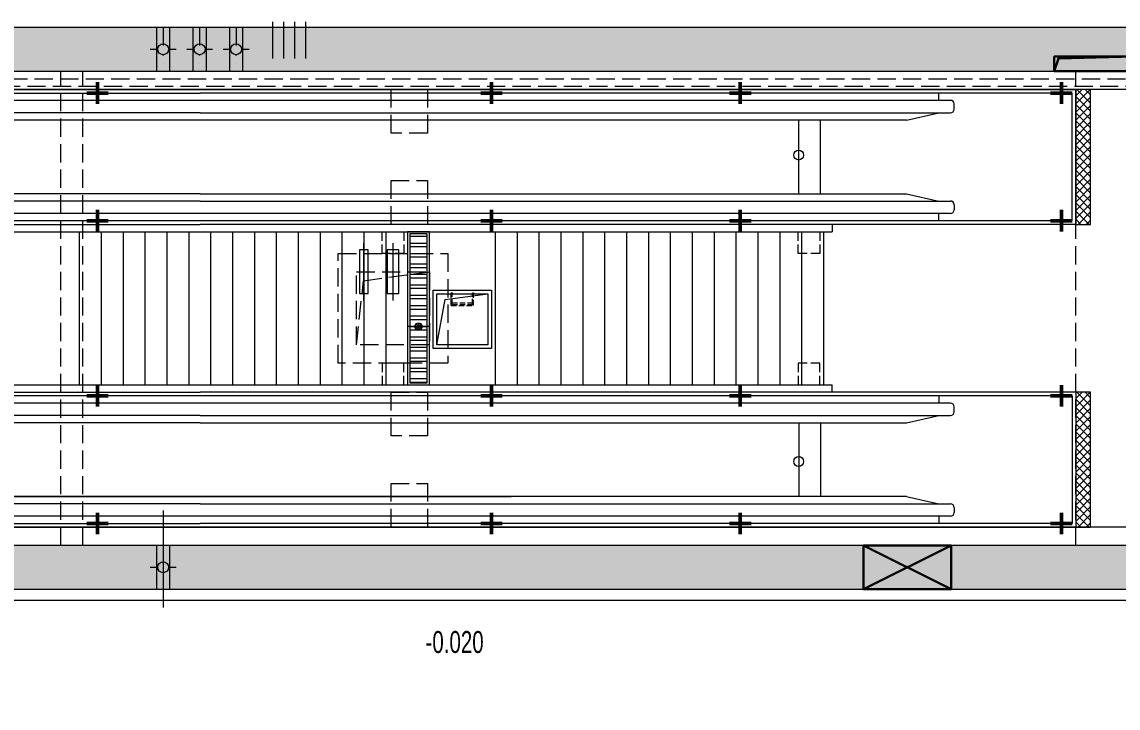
# Model space of a CAD drawing. Extents: x 13114849 to 13479250, y 160225 to 278773.
# Drawn here: x 13308363 to 13323384, y 215380 to 224784 of the extents above; entities that cross this region are included whole.
import ezdxf

# ---------------------------------------------------------------- set-up
doc = ezdxf.new("R2010")
doc.units = 0
doc.header["$LTSCALE"] = 1000
doc.header["$MEASUREMENT"] = 0
for name, pattern in [('DASH', [0.35, 0.25, -0.1]), ('DIVIDE', [1.25, 0.5, -0.25, 0, -0.25, 0, -0.25]), ('DOTE', [2.42, 2, -0.2, 0.02, -0.2])]:
    doc.linetypes.add(name, pattern=pattern)
doc.layers.add('1-预埋件', color=8, linetype='Continuous', lineweight=5)
doc.layers.add('建筑底图', color=8, linetype='Continuous', lineweight=13)
doc.styles.add('C', font='HZTXT_E', dxfattribs={"width": 0.7, "bigfont": 'HZTXT'})

# ---------------------------------------------------------------- blocks, each defined once
blk = doc.blocks.new('$VALVE$00000547')
at = {"const_width": 15}
for points in [[(0, 75), (-250, 75), (-250, 150)], [(0, 75), (0, 150)], [(0, 75), (250, 75), (250, 150)], [(-250, -150), (-250, -75), (0, -75)], [(0, -150), (0, -75)], [(250, -150), (250, -75), (0, -75)]]:
    blk.add_lwpolyline(points, dxfattribs=at)
blk = doc.blocks.new('ymj')
at = {"layer": '1-预埋件', "const_width": 50}
for points in [[(742674, -214914), (742674, -214614)], [(742524, -214764), (742824, -214764)]]:
    blk.add_lwpolyline(points, dxfattribs=at)

msp = doc.modelspace()

# ---------------------------------------------------------------- hatches: boundary and pattern name
at = {"layer": '建筑底图'}
h = msp.add_hatch(dxfattribs=at)
h.set_pattern_fill('钢筋混凝土', color=8, scale=100, style=0)
h.set_pattern_definition([(45, (0.27, -129739.5), (-176.7766953, 176.7766953), []), (50, (0.27, -129739.5), (717.260183, -62.752135), [75, -825]), (355, (0.3, -129739.5), (-138.751334, 752.192134), [60, -660]), (100.4514, (60.04, -129744.7), (578.50938, 689.439542), [63.74019, -701.142112]), (46.1842, (0.3, -129539.5), (1067.24105, -165.519014), [112.5, -1237.5]), (96.6356, (89.2, -129553.3), (934.662706, 974.11787), [95.61029, -1051.713]), (351.1842, (0.3, -129539.5), (934.661945, 974.1186), [90, -990]), (21, (100.27, -129589.5), (596.907052, -402.61889), [75, -825]), (326, (100.3, -129589.5), (243.31533, 725.150045), [60, -660]), (71.4514, (150, -129623.04), (840.22263, 322.530497), [63.74019, -701.142112]), (37.5, (0.27, -129739.5), (12.1598553, 332.893854), [0, -652, 0, -670, 0, -662.5]), (7.5, (0.27, -129739.5), (263.069537, 394.411712), [0, -382, 0, -637, 0, -252.5]), (327.5, (-222.73, -129739.5), (533.822436, -22.554872), [0, -250, 0, -780, 0, -1035]), (317.5, (-322.73, -129739.5), (583.18617, 100.104982), [0, -325, 0, -518, 0, -735])])
h.paths.add_polyline_path([(13333997.4, 224709.5), (13294898.3, 224709.5), (13294898.3, 217009.5), (13299947.4, 217009.5), (13299947.4, 207109.5), (13319627.4, 207109.5), (13319627.4, 206729.5), (13320127.4, 206729.5), (13320127.4, 209209.5), (13325547.4, 209209.5), (13325547.4, 208709.5), (13326297.4, 208709.5), (13326297.4, 206729.5), (13326897.4, 206729.5), (13326897.4, 207229.5), (13326897.4, 209309.5), (13326147.4, 209309.5), (13326147.4, 213709.5), (13326897.4, 213709.5), (13326897.4, 214309.5), (13325547.4, 214309.5), (13325547.4, 209809.5), (13319627.4, 209809.5), (13319627.4, 207709.5), (13300547.4, 207709.5), (13300547.4, 217009.5), (13304147.4, 217009.5), (13304147.4, 217609.5), (13295398.3, 217609.5), (13295398.3, 224109.5), (13333397.4, 224109.5), (13333397.4, 213709.5), (13334147.4, 213709.5), (13334147.4, 209309.5), (13333397.4, 209309.5), (13333397.4, 206729.5), (13333697.4, 206729.5), (13333997.4, 206729.5), (13333997.4, 208709.5), (13334747.4, 208709.5), (13334747.4, 214309.5), (13333997.4, 214309.5)])
h.paths.add_polyline_path([(13326897.4, 217609.5), (13305647.4, 217609), (13305647.4, 217009.5), (13326897.4, 217009.5)], flags=17)
at = {"layer": '建筑底图', "lineweight": 0, "extrusion": (-6.46331e-06, 2.52909e-06, 1)}
h = msp.add_hatch(dxfattribs=at)
h.set_pattern_fill('ANSI37', color=256, scale=50, style=0)
h.set_pattern_definition([(44.9999996, (4831125.23, 219895.505), (-56.1266003, 56.1266012), []), (134.9999996, (4831125.23, 219895.505), (-56.1266012, -56.1266003), [])])
h.paths.add_polyline_path([(13323008.1, 223859.5), (13322808.1, 223859.5), (13322808.1, 222009.5), (13323008.1, 222009.5)])
at = {"layer": '建筑底图', "extrusion": (-6.46331e-06, 2.52909e-06, 1)}
h = msp.add_hatch(dxfattribs=at)
h.set_pattern_fill('ANSI32', color=256, scale=30, angle=315, style=0)
h.set_pattern_definition([(3e-07, (13917832.49, 511075.72), (-7e-07, 142.875), []), (3e-07, (13917880.11, 511028.1), (-7e-07, 142.875), [])])
h.paths.add_polyline_path([(13313918.3, 221879.5), (13313678.3, 221879.5), (13313678.3, 219839.5), (13313918.3, 219839.5)])
at = {"layer": '建筑底图'}
h = msp.add_hatch(dxfattribs=at)
h.set_pattern_fill('ANSI31', color=256, scale=15, angle=10.18059, style=0)
h.set_pattern_definition([(55.1805893, (12832209.026, 444910.322), (-19.5490104, 13.5967404), [])])
edge = h.paths.add_edge_path()
edge.add_ellipse((13313798.3, 220609.5), major_axis=(0, 50), ratio=1, start_angle=0, end_angle=360)
at = {"layer": '建筑底图', "lineweight": 0, "extrusion": (-6.46331e-06, 2.52909e-06, 1)}
h = msp.add_hatch(dxfattribs=at)
h.set_pattern_fill('ANSI37', color=256, scale=50, style=0)
h.set_pattern_definition([(44.9999996, (4831125.23, 215745.505), (-56.1266003, 56.1266012), []), (134.9999996, (4831125.23, 215745.505), (-56.1266012, -56.1266003), [])])
h.paths.add_polyline_path([(13323008.1, 219709.5), (13322808.1, 219709.5), (13322808.1, 217859.5), (13323008.1, 217859.5)])

# ---------------------------------------------------------------- linework, layer by layer
at = {"layer": '建筑底图'}
for p, q in [((13333997.4, 224709.5), (13294898.3, 224709.5)), ((13295398.3, 224109.5), (13333397.4, 224109.5)), ((13309148.3, 221909.6), (13309148.3, 219809.5)), ((13309448.3, 221909.6), (13309448.3, 219809.5)), ((13309748.3, 221909.6), (13309748.3, 219809.5)), ((13310048.3, 221909.6), (13310048.3, 219809.5)), ((13310348.3, 221909.6), (13310348.3, 219809.5)), ((13310648.3, 221909.6), (13310648.3, 219809.5)), ((13310948.3, 221909.6), (13310948.3, 219809.5)), ((13311248.3, 221909.6), (13311248.3, 219809.5)), ((13311548.3, 221909.6), (13311548.3, 219809.5)), ((13311848.3, 221909.6), (13311848.3, 219809.5)), ((13312148.3, 221909.6), (13312148.3, 219809.5)), ((13312448.3, 221909.6), (13312448.3, 219809.5)), ((13312748.3, 221909.6), (13312748.3, 219809.5)), ((13313048.3, 221909.6), (13313048.3, 219809.5)), ((13313348.3, 221909.6), (13313348.3, 219809.5)), ((13313648.3, 221909.5), (13313648.3, 219809.5)), ((13314848.3, 221909.6), (13314848.3, 219809.5)), ((13315148.3, 221909.6), (13315148.3, 219809.5)), ((13315448.3, 221909.6), (13315448.3, 219809.5)), ((13315748.3, 221909.6), (13315748.3, 219809.5)), ((13316048.3, 221909.6), (13316048.3, 219809.5)), ((13316348.3, 221909.6), (13316348.3, 219809.5)), ((13316648.3, 221909.6), (13316648.3, 219809.5)), ((13316948.3, 221909.6), (13316948.3, 219809.5)), ((13317248.3, 221909.6), (13317248.3, 219809.5)), ((13317548.3, 221909.6), (13317548.3, 219809.5)), ((13317848.3, 221909.6), (13317848.3, 219809.5)), ((13318148.3, 221909.6), (13318148.3, 219809.5)), ((13318448.3, 221909.6), (13318448.3, 219809.5)), ((13318748.3, 221909.6), (13318748.3, 219809.5)), ((13319048.3, 221909.6), (13319048.3, 219809.5)), ((13319348.3, 221909.6), (13319348.3, 219809.5)), ((13326897.4, 217609.5), (13305647.4, 217609)), ((13305647.4, 217009.5), (13326897.4, 217009.5))]:
    msp.add_line(p, q, dxfattribs=at)
at = {"layer": '建筑底图', "linetype": 'DIVIDE', "ltscale": 0.5}
for p, q in [((13310298.3, 224709.5), (13310298.3, 224109.5)), ((13310798.3, 224709.5), (13310798.3, 224109.5)), ((13311298.3, 224709.5), (13311298.3, 224109.5))]:
    msp.add_line(p, q, dxfattribs=at)
at = {"layer": '建筑底图', "lineweight": 0, "extrusion": (-6.46331e-06, 2.52909e-06, 1)}
for p, q in [((13295398.3, 224109.5), (13310804.6, 224109.5)), ((13295398.3, 223859.5), (13310804.6, 223859.5)), ((13310804.6, 223859.5), (13322807.4, 223859.5)), ((13322807.4, 222009.5), (13322807.4, 223859.5)), ((13295448.3, 223809.5), (13310804.6, 223809.5)), ((13310804.6, 223709.5), (13297118.3, 223709.5)), ((13322757.4, 223809.5), (13310804.6, 223809.5)), ((13321088.9, 223709.5), (13310804.6, 223709.5)), ((13320928.3, 223709.5), (13320928.3, 223809.5)), ((13322757.4, 222059.5), (13322757.4, 223809.5)), ((13310804.6, 223539.5), (13297118.3, 223539.5)), ((13310804.6, 223539.5), (13321088.9, 223539.5)), ((13320484.6, 223439.5), (13320928.3, 223539.5)), ((13321138.9, 223589.5), (13321138.9, 223659.5)), ((13310804.6, 223439.5), (13297722.7, 223439.5)), ((13320484.6, 223439.5), (13310804.6, 223439.5)), ((13319007.4, 222429.5), (13319007.4, 223439.5)), ((13319007.4, 222429.5), (13319007.4, 223439.5)), ((13319007.4, 222429.5), (13319007.4, 223439.5)), ((13319307.4, 222429.5), (13319307.4, 223439.5)), ((13310804.6, 222329.5), (13297118.3, 222329.5)), ((13310804.6, 222429.5), (13297722.7, 222429.5)), ((13310804.6, 222429.5), (13320484.6, 222429.5)), ((13310804.6, 222329.5), (13321088.9, 222329.5)), ((13320484.6, 222429.5), (13320928.3, 222329.5)), ((13321138.9, 222279.5), (13321138.9, 222209.5)), ((13310804.6, 222059.5), (13295448.3, 222059.5)), ((13310804.6, 222159.5), (13297118.3, 222159.5)), ((13321088.9, 222159.5), (13310804.6, 222159.5)), ((13322757.4, 222059.5), (13310804.6, 222059.5)), ((13320928.3, 222059.5), (13320928.3, 222159.5)), ((13295398.3, 222009.5), (13310804.6, 222009.8)), ((13297948.3, 221909.5), (13319467.1, 221909.5)), ((13322807.4, 222009.5), (13310804.6, 222009.5)), ((13319467.1, 222009.5), (13319467.1, 221909.5)), ((13297948.3, 219809.5), (13319467.1, 219809.5)), ((13319467.1, 219709.5), (13319467.1, 219809.5)), ((13295398.3, 219709.5), (13310804.6, 219709.2)), ((13310804.6, 219659.5), (13295448.3, 219659.5)), ((13322807.4, 219709.5), (13310804.6, 219709.5)), ((13322757.4, 219659.5), (13310804.6, 219659.5)), ((13320928.3, 219659.5), (13320928.3, 219559.5)), ((13322757.4, 219659.5), (13322757.4, 217909.5)), ((13322807.4, 219709.5), (13322807.4, 217859.5)), ((13310804.6, 219559.5), (13297118.3, 219559.5)), ((13321088.9, 219559.5), (13310804.6, 219559.5)), ((13321138.9, 219439.5), (13321138.9, 219509.5)), ((13310804.6, 219389.5), (13297118.3, 219389.5)), ((13310804.6, 219389.5), (13321088.9, 219389.5)), ((13320484.6, 219289.5), (13320928.3, 219389.5)), ((13310804.6, 219289.5), (13297722.7, 219289.5)), ((13310804.6, 219289.5), (13320484.6, 219289.5)), ((13319007.4, 219289.5), (13319007.4, 218279.5)), ((13319307.4, 219289.5), (13319307.4, 218279.5)), ((13310804.6, 218279.5), (13297722.7, 218279.5)), ((13320484.6, 218279.5), (13310804.6, 218279.5)), ((13320484.6, 218279.5), (13320928.3, 218179.5)), ((13310804.6, 218179.5), (13297118.3, 218179.5)), ((13310804.6, 218179.5), (13321088.9, 218179.5)), ((13321138.9, 218129.5), (13321138.9, 218059.5)), ((13310804.6, 218009.5), (13297118.3, 218009.5)), ((13321088.9, 218009.5), (13310804.6, 218009.5)), ((13320928.3, 218009.5), (13320928.3, 217909.5)), ((13295398.3, 217859.5), (13322807.4, 217859.5)), ((13295448.3, 217909.5), (13310804.6, 217909.5)), ((13322757.4, 217909.5), (13310804.6, 217909.5))]:
    msp.add_line(p, q, dxfattribs=at)
at = {"layer": '建筑底图', "linetype": 'DASH'}
for p, q in [((13333287.4, 224001.5), (13295398.3, 224001.5)), ((13308898.3, 217609.5), (13308898.3, 224109.5)), ((13309198.3, 217609.5), (13309198.3, 224109.5)), ((13333187.4, 223901.5), (13295398.3, 223901.5))]:
    msp.add_line(p, q, dxfattribs=at)
at = {"layer": '建筑底图', "linetype": 'DASH', "extrusion": (-6.46331e-06, 2.52909e-06, 1)}
msp.add_line((13322807.3, 217609.5), (13322807.4, 224109.5), dxfattribs=at)
at = {"layer": '建筑底图', "ltscale": 3}
for p, q in [((13333147.4, 223859.5), (13295398.3, 223859.5)), ((13327147.4, 217859.5), (13295398.3, 217859.5))]:
    msp.add_line(p, q, dxfattribs=at)
at = {"layer": '建筑底图', "ltscale": 0.3}
for p, q in [((13313048.3, 220966.5), (13313048.3, 221752.5)), ((13313448.3, 220966.5), (13313448.3, 221752.5))]:
    msp.add_line(p, q, dxfattribs=at)
at = {"layer": '建筑底图', "linetype": 'DASH', "ltscale": 0.3, "extrusion": (-6.46331e-06, 2.52909e-06, 1)}
for p, q in [((13314244.3, 220899.7), (13314244.3, 221051.9)), ((13314258.3, 220912), (13314258.3, 221051.9)), ((13314538.3, 220912), (13314538.3, 221051.9)), ((13314552.3, 220899.7), (13314552.3, 221051.9)), ((13314244.3, 220899.7), (13314552.3, 220899.7)), ((13314258.3, 220934.7), (13314538.3, 220934.7)), ((13314258.3, 220912), (13314538.3, 220912))]:
    msp.add_line(p, q, dxfattribs=at)
at = {"layer": '建筑底图', "extrusion": (-6.46331e-06, 2.52909e-06, 1)}
for p, q in [((13313948.3, 220609.5), (13313648.3, 220609.6)), ((13307120, 218279.5), (13315068, 218279.5))]:
    msp.add_line(p, q, dxfattribs=at)
at = {"layer": '建筑底图', "linetype": 'DOTE', "ltscale": 3}
msp.add_line((13310298.3, 218089.6), (13310298.3, 216757.1), dxfattribs=at)
at = {"layer": '建筑底图', "lineweight": 30}
for p, q in [((13319897.4, 217609.5), (13321097.4, 217009.5)), ((13319897.4, 217009.5), (13321097.4, 217609.5))]:
    msp.add_line(p, q, dxfattribs=at)
at = {"layer": '建筑底图', "linetype": 'DIVIDE'}
for points in [[(13311798.3, 224784.5), (13311798.3, 223992.5)], [(13311948.3, 224784.5), (13311948.3, 223992.5)], [(13312098.3, 224784.5), (13312098.3, 223992.5)], [(13312248.3, 224784.5), (13312248.3, 223992.5)]]:
    msp.add_lwpolyline(points, dxfattribs=at)
at = {"layer": '建筑底图', "color": 8}
msp.add_lwpolyline([(13421797.4, 205259.5), (13333997.4, 205259.5), (13333997.4, 208709.5), (13334747.4, 208709.5), (13334747.4, 214309.5), (13333997.4, 214309.5), (13333997.4, 224709.5), (13294898.3, 224709.5), (13294898.3, 217009.5), (13299947.4, 217009.5), (13299947.4, 207109.5), (13319627.4, 207109.5), (13319627.4, 205259.5), (13311597.4, 205259.5), (13311597.4, 205909.5), (13271047.4, 205909.5), (13271047.4, 223959.5), (13237197.4, 223959.5), (13237197.4, 205909.5), (13207597.4, 205909.5)], dxfattribs=at)
at = {"layer": '建筑底图', "lineweight": 30}
msp.add_lwpolyline([(13322507.4, 224109.5), (13322565.9, 224282.7), (13323606, 224309.5)], dxfattribs=at)
for points in [[(13322507.4, 224309.5), (13324007.4, 224309.5), (13324007.4, 224109.5), (13322507.4, 224109.5)], [(13321097.4, 217609.5), (13319897.4, 217609.5), (13319897.4, 217009.5), (13321097.4, 217009.5)]]:
    msp.add_lwpolyline(points, close=True, dxfattribs=at)
at = {"layer": '建筑底图', "linetype": 'DASH'}
for points in [[(13313421, 223859.5), (13313921, 223859.5), (13313921, 223259.5), (13313421, 223259.5)], [(13313421, 222609.5), (13313921, 222609.5), (13313921, 222009.5), (13313421, 222009.5)], [(13312698.3, 221609.5), (13314198.3, 221609.5), (13314198.3, 220109.5), (13312698.3, 220109.5)], [(13312948.3, 221359.5), (13313948.3, 221359.5), (13313948.3, 220359.5), (13312948.3, 220359.5)], [(13313421, 219709.5), (13313921, 219709.5), (13313921, 219109.5), (13313421, 219109.5)], [(13313421, 218459.5), (13313921, 218459.5), (13313921, 217859.5), (13313421, 217859.5)]]:
    msp.add_lwpolyline(points, close=True, dxfattribs=at)
at = {"layer": '建筑底图', "extrusion": (-6.46331e-06, 2.52909e-06, 1)}
for points, elevation in [([(13323007.4, 223859.5), (13322807.4, 223859.5), (13322807.4, 222009.5), (13323007.4, 222009.5)], -85.4), ([(13313948.3, 221909.5), (13313648.3, 221909.5), (13313648.3, 219809.5), (13313948.3, 219809.5)], -85.5), ([(13313918.3, 221879.5), (13313678.3, 221879.5), (13313678.3, 219839.5), (13313918.3, 219839.5)], -85.5), ([(13323007.4, 219709.5), (13322807.4, 219709.5), (13322807.4, 217859.5), (13323007.4, 217859.5)], -85.4)]:
    msp.add_lwpolyline(points, close=True, dxfattribs=dict(at, elevation=elevation))
at = {"layer": '建筑底图', "linetype": 'DASH', "ltscale": 0.5}
for points in [[(13313298.3, 221909.5), (13313598.3, 221909.5), (13313598.3, 221609.5), (13313298.3, 221609.5)], [(13318998.3, 221909.5), (13319298.3, 221909.5), (13319298.3, 221609.5), (13318998.3, 221609.5)], [(13313298.3, 219809.5), (13313598.3, 219809.5), (13313598.3, 220109.5), (13313298.3, 220109.5)], [(13318998.3, 219809.5), (13319298.3, 219809.5), (13319298.3, 220109.5), (13318998.3, 220109.5)]]:
    msp.add_lwpolyline(points, close=True, dxfattribs=at)
at = {"layer": '建筑底图', "ltscale": 2}
for points in [[(13313108.3, 221661), (13312988.3, 221661), (13312988.3, 221061), (13313108.3, 221061)], [(13313528.3, 221661), (13313368.3, 221661), (13313368.3, 221061), (13313528.3, 221061)]]:
    msp.add_lwpolyline(points, close=True, dxfattribs=at)
at = {"layer": '建筑底图', "linetype": 'DASH'}
msp.add_lwpolyline([(13312948.3, 220359.5), (13313045, 221238), (13313948.3, 221359.5)], dxfattribs=at)
at = {"layer": '建筑底图', "ltscale": 0.5}
msp.add_lwpolyline([(13313998.3, 221109.8), (13314798.3, 221109.8), (13314798.3, 220309.8), (13313998.3, 220309.8)], close=True, dxfattribs=at)
for points in [[(13314048.3, 220359.8), (13314161.2, 220981.7), (13314748.3, 221059.8)], [(13314048.3, 221059.8), (13314748.3, 221059.8), (13314748.3, 220359.8), (13314048.3, 220359.8), (13314048.3, 221059.8)]]:
    msp.add_lwpolyline(points, dxfattribs=at)
at = {"layer": '建筑底图', "ltscale": 3}
msp.add_lwpolyline([(13305647.4, 217009.5), (13305647.4, 216859.5), (13327147.4, 216859.5)], dxfattribs=at)
at = {"layer": '建筑底图', "ltscale": 2}
for centre in [(13310298.3, 224409.5), (13310798.3, 224409.5), (13311298.3, 224409.5), (13310298.3, 217309.5)]:
    msp.add_ellipse(centre, major_axis=(0, 75), ratio=1, start_param=-1.5707963, end_param=4.712389, dxfattribs=at)
at = {"layer": '建筑底图', "lineweight": 0}
for centre, major_axis, start_param, end_param in [((13321088.9, 223659.5), (0, 50), -1.5707963, 0), ((13321088.9, 223589.5), (0, 50), 3.1415927, 4.712389), ((13319007.4, 222959.5), (0, 68.2), -1.5707963, 4.712389), ((13321088.9, 222279.5), (0, 50), -1.5707963, 0), ((13321088.9, 222209.5), (0, 50), 3.1415927, 4.712389), ((13321088.9, 219509.5), (0, 50), -1.5707963, 0), ((13321088.9, 219439.5), (0, 50), 3.1415926, 4.7123889), ((13319007.4, 218759.5), (0, 68.2), -1.5707963, 4.712389), ((13321088.9, 218129.5), (0, 50), -1.5707963, 0), ((13321088.9, 218059.5), (0, 50), 3.1415926, 4.7123889)]:
    msp.add_ellipse(centre, major_axis=major_axis, ratio=1, start_param=start_param, end_param=end_param, dxfattribs=at)
at = {"layer": '建筑底图', "linetype": 'DASH'}
for centre in [(13314252.5, 221059.8), (13314546.5, 221059.8)]:
    msp.add_ellipse(centre, major_axis=(0, 10.5), ratio=1, start_param=-1.5707963, end_param=4.712389, dxfattribs=at)
at = {"layer": '建筑底图'}
msp.add_ellipse((13313798.3, 220609.5), major_axis=(0, 50), ratio=1, start_param=-1.5707963, end_param=4.712389, dxfattribs=at)

# ---------------------------------------------------------------- block references
at = {"layer": '建筑底图', "ltscale": 2, "extrusion": (-6.46331e-06, 2.52909e-06, 1), "xscale": -1.200000000000005, "yscale": 1.200000000000005, "zscale": 1.2, "rotation": 269.9999995715671}
for p in [(13310298.3, 224409.5, -32.8), (13310798.3, 224409.5, -32.8), (13311298.3, 224409.5, -32.8), (13310298.3, 217309.5, -32.8)]:
    msp.add_blockref('$VALVE$00000547', p, dxfattribs=at)
at = {"layer": '建筑底图'}
for p in [(12566724.5, 438573.3), (12572124.5, 438573.3), (12575533.5, 438573.3), (12579933.5, 438573.3), (12566724.5, 436823.3), (12572124.5, 436823.3), (12575533.5, 436823.3), (12579933.5, 436823.3), (12566724.5, 434423.3), (12572124.5, 434423.3), (12575533.5, 434423.3), (12579933.5, 434423.3), (12566724.5, 432673.3), (12572124.5, 432673.3), (12575533.5, 432673.3), (12579933.5, 432673.3)]:
    msp.add_blockref('ymj', p, dxfattribs=at)

# ---------------------------------------------------------------- texts
at = {"layer": '建筑底图', "style": 'C', "width": 0.7}
msp.add_text('-0.020', height=300, dxfattribs=at).set_placement((13313894, 216135.5))

doc.saveas('drawing.dxf')
